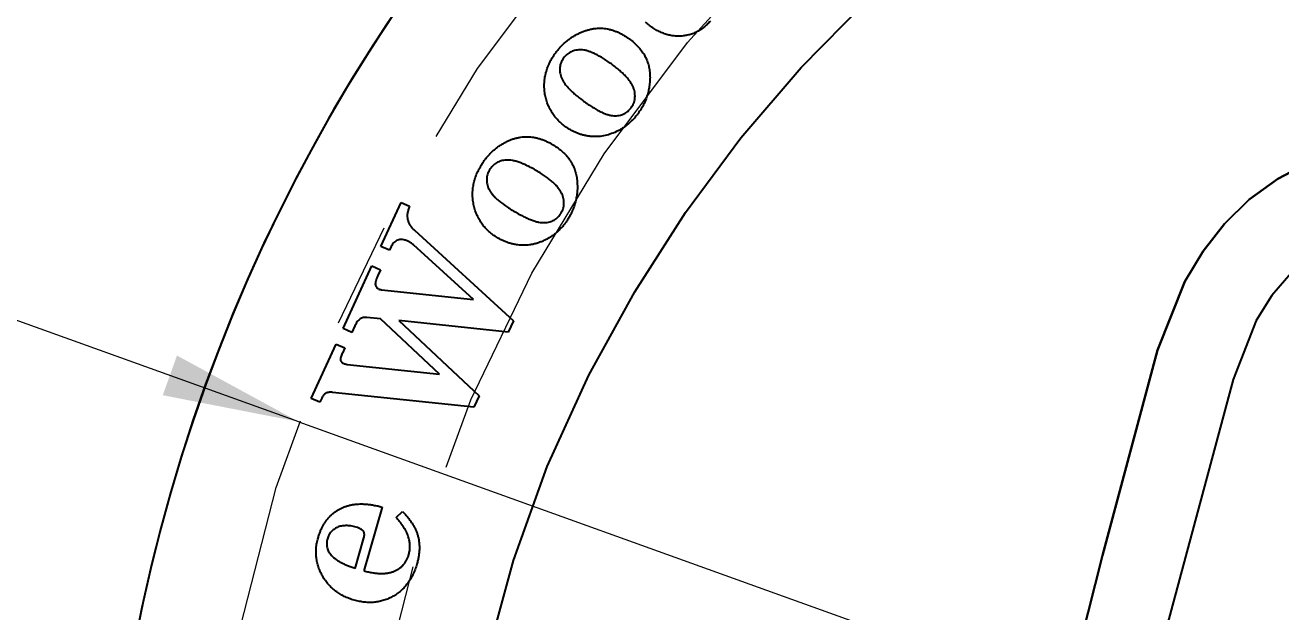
# Paper-space layout 'Sheet2' of a CAD drawing. Header units: inches. Extents: x 0 to 16.3, y 0 to 11.5.
# Drawn here: x 3.141 to 4.334, y 5.695 to 6.252 of the extents above; entities that cross this region are included whole.
import ezdxf

# ---------------------------------------------------------------- set-up
doc = ezdxf.new("R2010")
doc.units = ezdxf.units.IN
doc.header["$MEASUREMENT"] = 0
doc.linetypes.add('CENTERX2', pattern=[0.8, 0.5, -0.1, 0.1, -0.1])
doc.styles.add('SLDTEXTSTYLE0', font='TXT', dxfattribs={"width": 0.75})
doc.dimstyles.new('SLDDIMSTYLE1', dxfattribs={"dimtxt": 0.137795, "dimasz": 0.13, "dimexe": 0, "dimexo": 0.0625, "dimgap": 0.034449, "dimtad": 1, "dimlfac": 2, "dimrnd": 1e-09, "dimzin": 12, "dimdsep": 46, "dimtxsty": 'SLDTEXTSTYLE0', "dimsah": 1, "dimcen": 0, "dimadec": 0, "dimazin": 3, "dimtfac": 1, "dimtofl": 0, "dimtmove": 0, "dimatfit": 3, "dimfxl": 1, "dimfrac": 2, "dimtolj": 1, "dimtzin": 12, "dimarcsym": 0})

# ---------------------------------------------------------------- blocks, each defined once
blk = doc.blocks.new('_D_1')
at = {"color": 7, "linetype": 'Continuous', "lineweight": 0}
for q in [(2.2326, 6.2956), (4.8315, 5.3609)]:
    blk.add_line((3.4012, 5.8753), q, dxfattribs=at)
at = {"color": 7, "linetype": 'Continuous', "lineweight": 18}
blk.add_solid([(3.4012, 5.8753), (3.2856, 5.9382), (3.2721, 5.9005)], dxfattribs=at)
at = {"color": 7, "linetype": 'Continuous', "lineweight": 18, "insert": (2.2927, 6.4627), "char_height": 0.1378, "attachment_point": 1, "rotation": 340.2191, "style": 'SLDTEXTSTYLE0'}
blk.add_mtext('R3.04', dxfattribs=at)

psp = doc.layouts.new('Sheet2')

# ---------------------------------------------------------------- linework, layer by layer
at = {"color": 7, "linetype": 'Continuous', "lineweight": 25}
for p, q in [((3.87835, 6.211767), (3.940102, 6.274425)), ((3.87835, 6.211767), (3.940102, 6.274425)), ((3.821171, 6.144915), (3.87835, 6.211767)), ((3.821171, 6.144915), (3.87835, 6.211767)), ((3.768541, 6.073903), (3.821171, 6.144915)), ((3.768541, 6.073903), (3.821171, 6.144915)), ((4.33095, 6.10609), (4.361743, 6.122265)), ((4.361743, 6.122265), (4.33095, 6.10609)), ((4.303884, 6.08637), (4.33095, 6.10609)), ((4.33095, 6.10609), (4.303884, 6.08637)), ((3.479233, 6.041783), (3.498402, 6.083639)), ((3.479233, 6.041783), (3.498402, 6.083639)), ((3.498402, 6.083639), (3.506456, 6.079952)), ((3.498402, 6.083639), (3.506456, 6.079952)), ((4.280322, 6.063355), (4.303884, 6.08637)), ((4.303884, 6.08637), (4.280322, 6.063355)), ((3.720437, 5.998766), (3.768541, 6.073903)), ((3.720437, 5.998766), (3.768541, 6.073903)), ((4.260039, 6.037293), (4.280322, 6.063355)), ((4.280322, 6.063355), (4.260039, 6.037293)), ((3.51105, 6.057153), (3.605055, 5.971088)), ((3.51105, 6.057153), (3.605055, 5.971088)), ((3.487286, 6.038097), (3.479233, 6.041783)), ((3.487286, 6.038097), (3.479233, 6.041783)), ((3.488959, 6.041755), (3.487286, 6.038097)), ((3.488959, 6.041755), (3.487286, 6.038097)), ((3.567169, 5.991335), (3.510142, 6.043201)), ((3.567169, 5.991335), (3.510142, 6.043201)), ((4.24281, 6.008436), (4.260039, 6.037293)), ((4.260039, 6.037293), (4.24281, 6.008436)), ((3.44353, 5.9638), (3.470782, 6.023294)), ((3.44353, 5.9638), (3.470782, 6.023294)), ((3.470782, 6.023294), (3.478836, 6.019608)), ((3.470782, 6.023294), (3.478836, 6.019608)), ((3.478836, 6.019608), (3.476312, 6.014135)), ((3.478836, 6.019608), (3.476312, 6.014135)), ((4.343421, 6.016164), (4.325412, 5.995263)), ((4.343421, 6.016164), (4.325412, 5.995263)), ((3.479743, 6.000693), (3.567169, 5.991335)), ((3.479743, 6.000693), (3.567169, 5.991335)), ((3.676836, 5.919537), (3.720437, 5.998766)), ((3.676836, 5.919537), (3.720437, 5.998766)), ((4.216614, 5.943329), (4.24281, 6.008436)), ((4.24281, 6.008436), (4.216614, 5.943329)), ((4.325412, 5.995263), (4.310361, 5.971443)), ((4.325412, 5.995263), (4.310361, 5.971443)), ((3.451584, 5.960113), (3.44353, 5.9638)), ((3.451584, 5.960113), (3.44353, 5.9638)), ((3.454476, 5.96638), (3.451584, 5.960113)), ((3.454476, 5.96638), (3.451584, 5.960113)), ((3.478779, 5.973101), (3.46599, 5.974349)), ((3.478779, 5.973101), (3.46599, 5.974349)), ((3.534785, 5.920555), (3.478779, 5.973101)), ((3.534785, 5.920555), (3.478779, 5.973101)), ((3.600178, 5.960397), (3.49619, 5.971428)), ((3.49619, 5.971428), (3.572472, 5.899854)), ((3.49619, 5.971428), (3.572472, 5.899854)), ((3.600178, 5.960397), (3.49619, 5.971428)), ((3.605055, 5.971088), (3.600178, 5.960397)), ((3.605055, 5.971088), (3.600178, 5.960397)), ((4.310361, 5.971443), (4.28866, 5.915324)), ((4.310361, 5.971443), (4.28866, 5.915324)), ((3.41316, 5.897443), (3.436838, 5.949139)), ((3.41316, 5.897443), (3.436838, 5.949139)), ((3.436838, 5.949139), (3.444892, 5.945453)), ((3.436838, 5.949139), (3.444892, 5.945453)), ((3.444892, 5.945453), (3.442651, 5.940575)), ((3.444892, 5.945453), (3.442651, 5.940575)), ((4.164593, 5.748168), (4.216614, 5.943329)), ((4.216614, 5.943329), (4.164593, 5.748168)), ((3.447274, 5.929742), (3.534785, 5.920555)), ((3.447274, 5.929742), (3.534785, 5.920555)), ((3.637223, 5.832797), (3.676836, 5.919537)), ((3.637223, 5.832797), (3.676836, 5.919537)), ((4.28866, 5.915324), (4.205207, 5.605251)), ((4.28866, 5.915324), (4.205207, 5.605251)), ((3.567623, 5.889276), (3.433435, 5.9032)), ((3.567623, 5.889276), (3.433435, 5.9032)), ((3.421213, 5.893757), (3.41316, 5.897443)), ((3.421213, 5.893757), (3.41316, 5.897443)), ((3.423085, 5.89784), (3.421213, 5.893757)), ((3.423085, 5.89784), (3.421213, 5.893757)), ((3.572472, 5.899854), (3.567623, 5.889276)), ((3.572472, 5.899854), (3.567623, 5.889276)), ((3.605085, 5.743549), (3.637223, 5.832797)), ((3.605085, 5.743549), (3.637223, 5.832797)), ((3.480353, 5.794287), (3.463112, 5.733744)), ((3.480353, 5.794287), (3.463112, 5.733744)), ((3.493738, 5.784504), (3.499778, 5.790034)), ((3.493738, 5.784504), (3.499778, 5.790034)), ((3.454832, 5.736098), (3.463055, 5.764937)), ((3.454832, 5.736098), (3.463055, 5.764937)), ((4.047247, 5.286008), (4.164593, 5.748168)), ((4.164593, 5.748168), (4.047247, 5.286008)), ((3.580044, 5.651972), (3.605085, 5.743549)), ((3.580044, 5.651972), (3.605085, 5.743549))]:
    psp.add_line(p, q, dxfattribs=at)
at = {"color": 7, "linetype": 'CENTERX2', "lineweight": 18}
for radius in [1.52, 1.375]:
    psp.add_circle((4.831485, 5.36094), radius, dxfattribs=at)
at = {"color": 7, "linetype": 'Continuous', "lineweight": 25}
for start, end in [(286.178919, 253.821081), (291.995434, 248.004566)]:
    psp.add_arc((4.831485, 5.36094), 1.615, start, end, dxfattribs=at)
for points, knots in [([(3.64499, 6.225351), (3.645735, 6.226343), (3.647207, 6.228306), (3.649599, 6.231058), (3.652114, 6.233628), (3.654736, 6.236023), (3.657467, 6.238259), (3.660347, 6.240274), (3.663348, 6.242106), (3.666431, 6.243777), (3.669557, 6.245256), (3.672702, 6.246461), (3.675821, 6.247476), (3.678919, 6.248239), (3.682011, 6.248753), (3.685072, 6.249035), (3.688116, 6.249104), (3.69114, 6.248894), (3.694154, 6.248469), (3.697158, 6.247815), (3.700165, 6.246931), (3.703149, 6.245788), (3.706152, 6.244456), (3.709134, 6.242858), (3.712104, 6.241011), (3.714047, 6.239652), (3.715033, 6.238962)], [0, 0, 0, 0, 0.04635512, 0.09168791, 0.13615759, 0.18066934, 0.22436893, 0.2679856, 0.3119145, 0.35570254, 0.39900762, 0.4410625, 0.48150767, 0.52152315, 0.56020479, 0.59852334, 0.636332, 0.67386232, 0.71168418, 0.75000436, 0.78868278, 0.82870917, 0.86935136, 0.91139289, 0.95502101, 1, 1, 1, 1]), ([(3.64499, 6.225351), (3.645735, 6.226343), (3.647207, 6.228306), (3.649599, 6.231058), (3.652114, 6.233628), (3.654736, 6.236023), (3.657467, 6.238259), (3.660347, 6.240274), (3.663348, 6.242106), (3.666431, 6.243777), (3.669557, 6.245256), (3.672702, 6.246461), (3.675821, 6.247476), (3.678919, 6.248239), (3.682011, 6.248753), (3.685072, 6.249035), (3.688116, 6.249104), (3.69114, 6.248894), (3.694154, 6.248469), (3.697158, 6.247815), (3.700165, 6.246931), (3.703149, 6.245788), (3.706152, 6.244456), (3.709134, 6.242858), (3.712104, 6.241011), (3.714047, 6.239652), (3.715033, 6.238962)], [0, 0, 0, 0, 0.04635512, 0.09168791, 0.13615759, 0.18066934, 0.22436893, 0.2679856, 0.3119145, 0.35570254, 0.39900762, 0.4410625, 0.48150767, 0.52152315, 0.56020479, 0.59852334, 0.636332, 0.67386232, 0.71168418, 0.75000436, 0.78868278, 0.82870917, 0.86935136, 0.91139289, 0.95502101, 1, 1, 1, 1]), ([(3.792106, 6.255842), (3.791096, 6.254744), (3.78911, 6.252585), (3.785834, 6.249752), (3.782422, 6.247319), (3.778845, 6.245316), (3.775116, 6.243726), (3.771242, 6.242521), (3.767219, 6.241756), (3.763084, 6.241424), (3.758892, 6.241499), (3.7547, 6.242049), (3.75053, 6.243037), (3.746421, 6.244552), (3.742304, 6.246404), (3.738271, 6.248809), (3.734229, 6.251596), (3.731677, 6.253767), (3.730372, 6.254878)], [0, 0, 0, 0, 0.06430131, 0.12643092, 0.18638225, 0.24478891, 0.30287027, 0.36089865, 0.41942613, 0.47914831, 0.53949754, 0.5999252, 0.66113309, 0.72393321, 0.78851178, 0.85556637, 0.92613764, 1, 1, 1, 1]), ([(3.792106, 6.255842), (3.791096, 6.254744), (3.78911, 6.252585), (3.785834, 6.249752), (3.782422, 6.247319), (3.778845, 6.245316), (3.775116, 6.243726), (3.771242, 6.242521), (3.767219, 6.241756), (3.763084, 6.241424), (3.758892, 6.241499), (3.7547, 6.242049), (3.75053, 6.243037), (3.746421, 6.244552), (3.742304, 6.246404), (3.738271, 6.248809), (3.734229, 6.251596), (3.731677, 6.253767), (3.730372, 6.254878)], [0, 0, 0, 0, 0.06430131, 0.12643092, 0.18638225, 0.24478891, 0.30287027, 0.36089865, 0.41942613, 0.47914831, 0.53949754, 0.5999252, 0.66113309, 0.72393321, 0.78851178, 0.85556637, 0.92613764, 1, 1, 1, 1]), ([(3.715033, 6.238962), (3.716543, 6.237812), (3.71949, 6.235566), (3.723369, 6.231764), (3.726739, 6.22781), (3.729505, 6.223617), (3.731708, 6.21922), (3.733352, 6.214615), (3.734355, 6.209795), (3.734821, 6.204841), (3.734817, 6.199866), (3.734375, 6.194967), (3.733604, 6.190178), (3.732358, 6.18552), (3.730782, 6.180968), (3.728779, 6.176546), (3.726373, 6.172259), (3.724489, 6.169548), (3.723541, 6.168182)], [0, 0, 0, 0, 0.07118367, 0.13891108, 0.20335631, 0.2658268, 0.32689902, 0.38747999, 0.4487702, 0.51113587, 0.57391876, 0.63515968, 0.69557219, 0.75571022, 0.81583883, 0.87616485, 0.93762828, 1, 1, 1, 1]), ([(3.715033, 6.238962), (3.716543, 6.237812), (3.71949, 6.235566), (3.723369, 6.231764), (3.726739, 6.22781), (3.729505, 6.223617), (3.731708, 6.21922), (3.733352, 6.214615), (3.734355, 6.209795), (3.734821, 6.204841), (3.734817, 6.199866), (3.734375, 6.194967), (3.733604, 6.190178), (3.732358, 6.18552), (3.730782, 6.180968), (3.728779, 6.176546), (3.726373, 6.172259), (3.724489, 6.169548), (3.723541, 6.168182)], [0, 0, 0, 0, 0.07118367, 0.13891108, 0.20335631, 0.2658268, 0.32689902, 0.38747999, 0.4487702, 0.51113587, 0.57391876, 0.63515968, 0.69557219, 0.75571022, 0.81583883, 0.87616485, 0.93762828, 1, 1, 1, 1]), ([(3.654377, 6.155676), (3.653032, 6.156709), (3.650392, 6.158736), (3.646856, 6.162177), (3.643754, 6.165846), (3.641058, 6.169745), (3.638848, 6.173913), (3.637047, 6.17831), (3.635682, 6.182946), (3.634795, 6.187774), (3.634324, 6.192682), (3.63439, 6.197585), (3.634927, 6.20242), (3.635953, 6.207181), (3.637474, 6.21186), (3.639464, 6.216471), (3.641974, 6.221004), (3.643972, 6.223883), (3.64499, 6.225351)], [0, 0, 0, 0, 0.06470708, 0.12698514, 0.18793768, 0.24790239, 0.30764403, 0.36769556, 0.42902201, 0.49180937, 0.55487307, 0.61695421, 0.67869134, 0.74034824, 0.802552, 0.86624461, 0.93183244, 1, 1, 1, 1]), ([(3.654377, 6.155676), (3.653032, 6.156709), (3.650392, 6.158736), (3.646856, 6.162177), (3.643754, 6.165846), (3.641058, 6.169745), (3.638848, 6.173913), (3.637047, 6.17831), (3.635682, 6.182946), (3.634795, 6.187774), (3.634324, 6.192682), (3.63439, 6.197585), (3.634927, 6.20242), (3.635953, 6.207181), (3.637474, 6.21186), (3.639464, 6.216471), (3.641974, 6.221004), (3.643972, 6.223883), (3.64499, 6.225351)], [0, 0, 0, 0, 0.06470708, 0.12698514, 0.18793768, 0.24790239, 0.30764403, 0.36769556, 0.42902201, 0.49180937, 0.55487307, 0.61695421, 0.67869134, 0.74034824, 0.802552, 0.86624461, 0.93183244, 1, 1, 1, 1]), ([(3.698161, 6.215057), (3.696703, 6.216099), (3.6939, 6.218103), (3.689737, 6.220805), (3.685787, 6.223083), (3.682072, 6.22497), (3.678587, 6.226455), (3.67533, 6.227557), (3.672292, 6.228271), (3.669449, 6.228515), (3.666805, 6.228467), (3.664331, 6.228127), (3.662008, 6.227529), (3.659822, 6.226672), (3.657782, 6.225535), (3.655885, 6.224135), (3.654173, 6.222434), (3.653163, 6.221155), (3.652647, 6.220502)], [0, 0, 0, 0, 0.104321741, 0.200680937, 0.28897576, 0.369733131, 0.443252796, 0.50940966, 0.569781422, 0.624509947, 0.675171878, 0.723522601, 0.76959092, 0.81457403, 0.859919534, 0.905174712, 0.951502185, 1, 1, 1, 1]), ([(3.698161, 6.215057), (3.696703, 6.216099), (3.6939, 6.218103), (3.689737, 6.220805), (3.685787, 6.223083), (3.682072, 6.22497), (3.678587, 6.226455), (3.67533, 6.227557), (3.672292, 6.228271), (3.669449, 6.228515), (3.666805, 6.228467), (3.664331, 6.228127), (3.662008, 6.227529), (3.659822, 6.226672), (3.657782, 6.225535), (3.655885, 6.224135), (3.654173, 6.222434), (3.653163, 6.221155), (3.652647, 6.220502)], [0, 0, 0, 0, 0.104321741, 0.200680937, 0.28897576, 0.369733131, 0.443252796, 0.50940966, 0.569781422, 0.624509947, 0.675171878, 0.723522601, 0.76959092, 0.81457403, 0.859919534, 0.905174712, 0.951502185, 1, 1, 1, 1]), ([(3.652647, 6.220502), (3.652195, 6.219831), (3.651308, 6.218515), (3.650288, 6.216395), (3.649539, 6.214238), (3.649097, 6.212004), (3.64901, 6.209715), (3.649135, 6.207362), (3.649608, 6.204964), (3.650382, 6.202496), (3.65153, 6.199946), (3.653127, 6.197333), (3.655104, 6.19459), (3.657628, 6.191844), (3.660466, 6.188889), (3.663852, 6.185946), (3.667609, 6.182842), (3.670323, 6.180827), (3.671731, 6.17978)], [0, 0, 0, 0, 0.0480056, 0.09424252, 0.1393738, 0.18345051, 0.22901688, 0.27517522, 0.32322026, 0.37386591, 0.42869004, 0.48891431, 0.55566969, 0.62929948, 0.710352, 0.79909968, 0.89571725, 1, 1, 1, 1]), ([(3.652647, 6.220502), (3.652195, 6.219831), (3.651308, 6.218515), (3.650288, 6.216395), (3.649539, 6.214238), (3.649097, 6.212004), (3.64901, 6.209715), (3.649135, 6.207362), (3.649608, 6.204964), (3.650382, 6.202496), (3.65153, 6.199946), (3.653127, 6.197333), (3.655104, 6.19459), (3.657628, 6.191844), (3.660466, 6.188889), (3.663852, 6.185946), (3.667609, 6.182842), (3.670323, 6.180827), (3.671731, 6.17978)], [0, 0, 0, 0, 0.0480056, 0.09424252, 0.1393738, 0.18345051, 0.22901688, 0.27517522, 0.32322026, 0.37386591, 0.42869004, 0.48891431, 0.55566969, 0.62929948, 0.710352, 0.79909968, 0.89571725, 1, 1, 1, 1]), ([(3.71682, 6.17357), (3.717282, 6.174249), (3.718195, 6.17559), (3.719227, 6.177755), (3.720024, 6.179962), (3.720477, 6.182256), (3.72061, 6.184611), (3.720461, 6.187027), (3.720034, 6.189502), (3.719287, 6.192056), (3.718165, 6.194687), (3.716621, 6.197394), (3.714592, 6.200142), (3.71219, 6.203016), (3.709296, 6.20592), (3.706008, 6.208937), (3.702241, 6.211988), (3.699557, 6.214007), (3.698161, 6.215057)], [0, 0, 0, 0, 0.04822321, 0.09517252, 0.14049358, 0.18580782, 0.23199195, 0.27873052, 0.32776576, 0.37926509, 0.43476625, 0.49546063, 0.56190111, 0.63522186, 0.71534614, 0.80262443, 0.89735388, 1, 1, 1, 1]), ([(3.71682, 6.17357), (3.717282, 6.174249), (3.718195, 6.17559), (3.719227, 6.177755), (3.720024, 6.179962), (3.720477, 6.182256), (3.72061, 6.184611), (3.720461, 6.187027), (3.720034, 6.189502), (3.719287, 6.192056), (3.718165, 6.194687), (3.716621, 6.197394), (3.714592, 6.200142), (3.71219, 6.203016), (3.709296, 6.20592), (3.706008, 6.208937), (3.702241, 6.211988), (3.699557, 6.214007), (3.698161, 6.215057)], [0, 0, 0, 0, 0.04822321, 0.09517252, 0.14049358, 0.18580782, 0.23199195, 0.27873052, 0.32776576, 0.37926509, 0.43476625, 0.49546063, 0.56190111, 0.63522186, 0.71534614, 0.80262443, 0.89735388, 1, 1, 1, 1]), ([(3.671731, 6.17978), (3.673217, 6.17872), (3.676072, 6.176684), (3.680305, 6.173923), (3.684284, 6.171568), (3.688019, 6.169617), (3.691497, 6.168067), (3.694743, 6.166949), (3.697732, 6.166213), (3.700496, 6.16589), (3.703059, 6.165915), (3.705459, 6.166245), (3.707737, 6.166757), (3.709867, 6.167593), (3.711824, 6.168716), (3.713669, 6.170056), (3.715351, 6.171685), (3.716324, 6.172934), (3.71682, 6.17357)], [0, 0, 0, 0, 0.10710248, 0.20571788, 0.29646997, 0.37833742, 0.45284679, 0.51967671, 0.5795448, 0.63314127, 0.68250976, 0.7294996, 0.77510728, 0.81919198, 0.86315438, 0.90719719, 0.95270019, 1, 1, 1, 1]), ([(3.671731, 6.17978), (3.673217, 6.17872), (3.676072, 6.176684), (3.680305, 6.173923), (3.684284, 6.171568), (3.688019, 6.169617), (3.691497, 6.168067), (3.694743, 6.166949), (3.697732, 6.166213), (3.700496, 6.16589), (3.703059, 6.165915), (3.705459, 6.166245), (3.707737, 6.166757), (3.709867, 6.167593), (3.711824, 6.168716), (3.713669, 6.170056), (3.715351, 6.171685), (3.716324, 6.172934), (3.71682, 6.17357)], [0, 0, 0, 0, 0.10710248, 0.20571788, 0.29646997, 0.37833742, 0.45284679, 0.51967671, 0.5795448, 0.63314127, 0.68250976, 0.7294996, 0.77510728, 0.81919198, 0.86315438, 0.90719719, 0.95270019, 1, 1, 1, 1]), ([(3.723541, 6.168182), (3.722836, 6.167235), (3.721439, 6.165359), (3.719121, 6.162756), (3.71671, 6.160321), (3.714207, 6.15802), (3.71155, 6.155943), (3.708783, 6.154033), (3.705916, 6.152287), (3.701952, 6.150285), (3.696881, 6.148253), (3.690662, 6.146627), (3.684367, 6.145943), (3.679121, 6.146114), (3.674954, 6.146677), (3.671868, 6.147335), (3.668827, 6.148186), (3.665831, 6.14924), (3.662881, 6.150513), (3.659992, 6.152029), (3.657132, 6.153729), (3.655304, 6.155021), (3.654377, 6.155676)], [0, 0, 0, 0, 0.04503165, 0.08925822, 0.13288614, 0.1757965, 0.21896094, 0.2614965, 0.30406877, 0.34699125, 0.43087578, 0.51208561, 0.5915756, 0.67171475, 0.71177092, 0.75196498, 0.79206014, 0.83222828, 0.87311435, 0.91458842, 0.95666549, 1, 1, 1, 1]), ([(3.723541, 6.168182), (3.722836, 6.167235), (3.721439, 6.165359), (3.719121, 6.162756), (3.71671, 6.160321), (3.714207, 6.15802), (3.71155, 6.155943), (3.708783, 6.154033), (3.705916, 6.152287), (3.701952, 6.150285), (3.696881, 6.148253), (3.690662, 6.146627), (3.684367, 6.145943), (3.679121, 6.146114), (3.674954, 6.146677), (3.671868, 6.147335), (3.668827, 6.148186), (3.665831, 6.14924), (3.662881, 6.150513), (3.659992, 6.152029), (3.657132, 6.153729), (3.655304, 6.155021), (3.654377, 6.155676)], [0, 0, 0, 0, 0.04503165, 0.08925822, 0.13288614, 0.1757965, 0.21896094, 0.2614965, 0.30406877, 0.34699125, 0.43087578, 0.51208561, 0.5915756, 0.67171475, 0.71177092, 0.75196498, 0.79206014, 0.83222828, 0.87311435, 0.91458842, 0.95666549, 1, 1, 1, 1]), ([(3.574362, 6.118647), (3.575011, 6.119695), (3.5763, 6.121773), (3.578428, 6.124722), (3.580715, 6.127484), (3.583119, 6.130088), (3.585649, 6.13254), (3.58832, 6.134813), (3.591129, 6.136907), (3.594043, 6.138833), (3.597021, 6.140558), (3.600047, 6.142023), (3.603051, 6.143326), (3.60608, 6.144339), (3.609105, 6.145108), (3.612128, 6.145654), (3.615151, 6.14596), (3.618186, 6.146061), (3.621217, 6.145867), (3.624273, 6.145516), (3.627331, 6.144879), (3.630408, 6.144021), (3.633512, 6.142947), (3.636612, 6.141597), (3.639757, 6.140083), (3.641786, 6.138881), (3.642817, 6.138271)], [0, 0, 0, 0, 0.04616131, 0.09155732, 0.13607227, 0.18041794, 0.22423472, 0.26793549, 0.31169502, 0.35539149, 0.39869029, 0.44049114, 0.48126123, 0.52123026, 0.55995691, 0.59808337, 0.63616542, 0.6737088, 0.7116507, 0.74981166, 0.78883335, 0.82851754, 0.86938591, 0.91173638, 0.9551205, 1, 1, 1, 1]), ([(3.574362, 6.118647), (3.575011, 6.119695), (3.5763, 6.121773), (3.578428, 6.124722), (3.580715, 6.127484), (3.583119, 6.130088), (3.585649, 6.13254), (3.58832, 6.134813), (3.591129, 6.136907), (3.594043, 6.138833), (3.597021, 6.140558), (3.600047, 6.142023), (3.603051, 6.143326), (3.60608, 6.144339), (3.609105, 6.145108), (3.612128, 6.145654), (3.615151, 6.14596), (3.618186, 6.146061), (3.621217, 6.145867), (3.624273, 6.145516), (3.627331, 6.144879), (3.630408, 6.144021), (3.633512, 6.142947), (3.636612, 6.141597), (3.639757, 6.140083), (3.641786, 6.138881), (3.642817, 6.138271)], [0, 0, 0, 0, 0.04616131, 0.09155732, 0.13607227, 0.18041794, 0.22423472, 0.26793549, 0.31169502, 0.35539149, 0.39869029, 0.44049114, 0.48126123, 0.52123026, 0.55995691, 0.59808337, 0.63616542, 0.6737088, 0.7116507, 0.74981166, 0.78883335, 0.82851754, 0.86938591, 0.91173638, 0.9551205, 1, 1, 1, 1]), ([(3.642817, 6.138271), (3.644417, 6.137252), (3.647537, 6.135265), (3.65175, 6.131844), (3.655416, 6.128169), (3.658521, 6.124235), (3.661121, 6.120066), (3.663095, 6.11561), (3.664572, 6.110923), (3.665404, 6.106027), (3.665817, 6.101084), (3.665862, 6.09617), (3.665458, 6.091351), (3.664662, 6.086618), (3.663467, 6.081978), (3.661865, 6.077429), (3.659894, 6.072945), (3.658252, 6.070094), (3.657421, 6.068653)], [0, 0, 0, 0, 0.07131419, 0.13907618, 0.20370561, 0.26624645, 0.32724236, 0.38805137, 0.4491312, 0.51163665, 0.57445596, 0.63562683, 0.69629006, 0.75616001, 0.81602255, 0.87630933, 0.93744298, 1, 1, 1, 1]), ([(3.642817, 6.138271), (3.644417, 6.137252), (3.647537, 6.135265), (3.65175, 6.131844), (3.655416, 6.128169), (3.658521, 6.124235), (3.661121, 6.120066), (3.663095, 6.11561), (3.664572, 6.110923), (3.665404, 6.106027), (3.665817, 6.101084), (3.665862, 6.09617), (3.665458, 6.091351), (3.664662, 6.086618), (3.663467, 6.081978), (3.661865, 6.077429), (3.659894, 6.072945), (3.658252, 6.070094), (3.657421, 6.068653)], [0, 0, 0, 0, 0.07131419, 0.13907618, 0.20370561, 0.26624645, 0.32724236, 0.38805137, 0.4491312, 0.51163665, 0.57445596, 0.63562683, 0.69629006, 0.75616001, 0.81602255, 0.87630933, 0.93744298, 1, 1, 1, 1]), ([(3.589788, 6.050164), (3.588359, 6.05107), (3.58555, 6.052853), (3.581751, 6.055986), (3.578303, 6.05933), (3.575327, 6.063008), (3.572751, 6.066951), (3.570598, 6.071167), (3.568816, 6.075651), (3.567514, 6.08038), (3.566622, 6.085228), (3.566259, 6.090113), (3.566367, 6.094968), (3.566972, 6.099792), (3.568048, 6.104585), (3.569665, 6.109331), (3.571723, 6.114074), (3.573471, 6.117103), (3.574362, 6.118647)], [0, 0, 0, 0, 0.06466571, 0.12710574, 0.18794204, 0.24806754, 0.30762311, 0.36776382, 0.42878135, 0.49184192, 0.55501842, 0.61701004, 0.67884021, 0.74040033, 0.80266327, 0.86633423, 0.931886, 1, 1, 1, 1]), ([(3.589788, 6.050164), (3.588359, 6.05107), (3.58555, 6.052853), (3.581751, 6.055986), (3.578303, 6.05933), (3.575327, 6.063008), (3.572751, 6.066951), (3.570598, 6.071167), (3.568816, 6.075651), (3.567514, 6.08038), (3.566622, 6.085228), (3.566259, 6.090113), (3.566367, 6.094968), (3.566972, 6.099792), (3.568048, 6.104585), (3.569665, 6.109331), (3.571723, 6.114074), (3.573471, 6.117103), (3.574362, 6.118647)], [0, 0, 0, 0, 0.06466571, 0.12710574, 0.18794204, 0.24806754, 0.30762311, 0.36776382, 0.42878135, 0.49184192, 0.55501842, 0.61701004, 0.67884021, 0.74040033, 0.80266327, 0.86633423, 0.931886, 1, 1, 1, 1]), ([(3.628128, 6.113004), (3.626585, 6.113915), (3.623627, 6.115664), (3.619242, 6.117967), (3.61513, 6.119906), (3.611276, 6.121485), (3.607676, 6.122661), (3.604336, 6.123442), (3.601258, 6.123862), (3.59842, 6.123895), (3.595806, 6.123604), (3.593378, 6.12307), (3.591117, 6.122276), (3.589027, 6.121209), (3.587084, 6.119914), (3.585356, 6.118315), (3.583725, 6.116538), (3.582858, 6.115156), (3.582415, 6.11445)], [0, 0, 0, 0, 0.10456347, 0.20056148, 0.28891849, 0.36985361, 0.44348072, 0.50972651, 0.56980903, 0.62443047, 0.67493772, 0.7229898, 0.76923099, 0.81438313, 0.85967662, 0.90499026, 0.95149399, 1, 1, 1, 1]), ([(3.628128, 6.113004), (3.626585, 6.113915), (3.623627, 6.115664), (3.619242, 6.117967), (3.61513, 6.119906), (3.611276, 6.121485), (3.607676, 6.122661), (3.604336, 6.123442), (3.601258, 6.123862), (3.59842, 6.123895), (3.595806, 6.123604), (3.593378, 6.12307), (3.591117, 6.122276), (3.589027, 6.121209), (3.587084, 6.119914), (3.585356, 6.118315), (3.583725, 6.116538), (3.582858, 6.115156), (3.582415, 6.11445)], [0, 0, 0, 0, 0.10456347, 0.20056148, 0.28891849, 0.36985361, 0.44348072, 0.50972651, 0.56980903, 0.62443047, 0.67493772, 0.7229898, 0.76923099, 0.81438313, 0.85967662, 0.90499026, 0.95149399, 1, 1, 1, 1]), ([(3.582415, 6.11445), (3.582016, 6.113751), (3.581231, 6.112376), (3.580432, 6.110177), (3.579861, 6.107966), (3.57965, 6.105711), (3.579695, 6.103423), (3.580089, 6.101104), (3.580732, 6.098748), (3.581722, 6.096359), (3.583058, 6.09392), (3.584894, 6.091474), (3.58714, 6.088959), (3.589824, 6.086374), (3.592948, 6.083738), (3.596551, 6.081084), (3.600566, 6.078333), (3.60344, 6.076553), (3.604931, 6.075629)], [0, 0, 0, 0, 0.0478531, 0.09417491, 0.1388244, 0.1835271, 0.22857939, 0.27476415, 0.32325219, 0.37374786, 0.4284292, 0.48844642, 0.55544313, 0.62909861, 0.7101928, 0.79869318, 0.89550734, 1, 1, 1, 1]), ([(3.582415, 6.11445), (3.582016, 6.113751), (3.581231, 6.112376), (3.580432, 6.110177), (3.579861, 6.107966), (3.57965, 6.105711), (3.579695, 6.103423), (3.580089, 6.101104), (3.580732, 6.098748), (3.581722, 6.096359), (3.583058, 6.09392), (3.584894, 6.091474), (3.58714, 6.088959), (3.589824, 6.086374), (3.592948, 6.083738), (3.596551, 6.081084), (3.600566, 6.078333), (3.60344, 6.076553), (3.604931, 6.075629)], [0, 0, 0, 0, 0.0478531, 0.09417491, 0.1388244, 0.1835271, 0.22857939, 0.27476415, 0.32325219, 0.37374786, 0.4284292, 0.48844642, 0.55544313, 0.62909861, 0.7101928, 0.79869318, 0.89550734, 1, 1, 1, 1]), ([(3.650275, 6.073388), (3.650681, 6.074107), (3.651477, 6.075514), (3.652335, 6.077757), (3.652873, 6.080038), (3.653127, 6.082351), (3.653114, 6.084708), (3.65272, 6.087095), (3.652062, 6.089517), (3.651117, 6.091989), (3.649805, 6.094511), (3.64801, 6.097044), (3.645777, 6.099613), (3.643142, 6.102271), (3.63999, 6.10487), (3.636462, 6.107593), (3.632469, 6.110326), (3.62961, 6.11209), (3.628128, 6.113004)], [0, 0, 0, 0, 0.048559264, 0.095078426, 0.140848882, 0.186214748, 0.231863185, 0.279178169, 0.32819471, 0.379469713, 0.434743374, 0.495120958, 0.561837355, 0.635048587, 0.715230858, 0.80218366, 0.897449995, 1, 1, 1, 1]), ([(3.650275, 6.073388), (3.650681, 6.074107), (3.651477, 6.075514), (3.652335, 6.077757), (3.652873, 6.080038), (3.653127, 6.082351), (3.653114, 6.084708), (3.65272, 6.087095), (3.652062, 6.089517), (3.651117, 6.091989), (3.649805, 6.094511), (3.64801, 6.097044), (3.645777, 6.099613), (3.643142, 6.102271), (3.63999, 6.10487), (3.636462, 6.107593), (3.632469, 6.110326), (3.62961, 6.11209), (3.628128, 6.113004)], [0, 0, 0, 0, 0.048559264, 0.095078426, 0.140848882, 0.186214748, 0.231863185, 0.279178169, 0.32819471, 0.379469713, 0.434743374, 0.495120958, 0.561837355, 0.635048587, 0.715230858, 0.80218366, 0.897449995, 1, 1, 1, 1]), ([(3.506456, 6.079952), (3.506007, 6.078819), (3.505151, 6.076659), (3.50444, 6.073388), (3.504202, 6.070305), (3.504553, 6.067382), (3.505421, 6.064604), (3.506819, 6.061975), (3.508687, 6.059435), (3.510241, 6.057934), (3.51105, 6.057153)], [0, 0, 0, 0, 0.1451619, 0.27674623, 0.39764192, 0.51231591, 0.62571357, 0.74270854, 0.86605555, 1, 1, 1, 1]), ([(3.506456, 6.079952), (3.506007, 6.078819), (3.505151, 6.076659), (3.50444, 6.073388), (3.504202, 6.070305), (3.504553, 6.067382), (3.505421, 6.064604), (3.506819, 6.061975), (3.508687, 6.059435), (3.510241, 6.057934), (3.51105, 6.057153)], [0, 0, 0, 0, 0.1451619, 0.27674623, 0.39764192, 0.51231591, 0.62571357, 0.74270854, 0.86605555, 1, 1, 1, 1]), ([(3.604931, 6.075629), (3.606503, 6.074699), (3.609512, 6.072919), (3.613959, 6.070555), (3.618113, 6.068554), (3.622001, 6.06697), (3.625579, 6.065716), (3.628891, 6.064886), (3.63192, 6.064398), (3.634704, 6.064344), (3.637244, 6.064598), (3.639599, 6.065119), (3.641803, 6.065853), (3.643854, 6.066838), (3.645721, 6.068115), (3.647432, 6.069624), (3.648974, 6.071391), (3.649837, 6.072716), (3.650275, 6.073388)], [0, 0, 0, 0, 0.10741533, 0.2056975, 0.29625411, 0.37857217, 0.45262073, 0.51912445, 0.57929849, 0.63270436, 0.68245776, 0.72915126, 0.7743535, 0.81888, 0.86253652, 0.90706303, 0.95279257, 1, 1, 1, 1]), ([(3.604931, 6.075629), (3.606503, 6.074699), (3.609512, 6.072919), (3.613959, 6.070555), (3.618113, 6.068554), (3.622001, 6.06697), (3.625579, 6.065716), (3.628891, 6.064886), (3.63192, 6.064398), (3.634704, 6.064344), (3.637244, 6.064598), (3.639599, 6.065119), (3.641803, 6.065853), (3.643854, 6.066838), (3.645721, 6.068115), (3.647432, 6.069624), (3.648974, 6.071391), (3.649837, 6.072716), (3.650275, 6.073388)], [0, 0, 0, 0, 0.10741533, 0.2056975, 0.29625411, 0.37857217, 0.45262073, 0.51912445, 0.57929849, 0.63270436, 0.68245776, 0.72915126, 0.7743535, 0.81888, 0.86253652, 0.90706303, 0.95279257, 1, 1, 1, 1]), ([(3.657421, 6.068653), (3.6568, 6.067652), (3.65557, 6.065667), (3.653515, 6.06286), (3.651341, 6.060224), (3.649013, 6.057759), (3.64657, 6.055458), (3.643999, 6.053298), (3.641274, 6.051358), (3.638449, 6.049567), (3.635532, 6.047994), (3.63258, 6.046585), (3.62958, 6.045432), (3.626548, 6.044488), (3.623499, 6.04375), (3.620411, 6.04323), (3.617291, 6.042959), (3.614147, 6.042864), (3.611, 6.043009), (3.607881, 6.043372), (3.604798, 6.043986), (3.601731, 6.044767), (3.598697, 6.045802), (3.59568, 6.04702), (3.592693, 6.048464), (3.590764, 6.049593), (3.589788, 6.050164)], [0, 0, 0, 0, 0.04504759, 0.08932049, 0.13298802, 0.17571534, 0.21895391, 0.26132463, 0.30408255, 0.34682824, 0.38922982, 0.43080901, 0.47191362, 0.51206524, 0.55224129, 0.59184018, 0.63178767, 0.67194744, 0.71213325, 0.75219355, 0.79198521, 0.83233669, 0.87316671, 0.91453775, 0.95675538, 1, 1, 1, 1]), ([(3.657421, 6.068653), (3.6568, 6.067652), (3.65557, 6.065667), (3.653515, 6.06286), (3.651341, 6.060224), (3.649013, 6.057759), (3.64657, 6.055458), (3.643999, 6.053298), (3.641274, 6.051358), (3.638449, 6.049567), (3.635532, 6.047994), (3.63258, 6.046585), (3.62958, 6.045432), (3.626548, 6.044488), (3.623499, 6.04375), (3.620411, 6.04323), (3.617291, 6.042959), (3.614147, 6.042864), (3.611, 6.043009), (3.607881, 6.043372), (3.604798, 6.043986), (3.601731, 6.044767), (3.598697, 6.045802), (3.59568, 6.04702), (3.592693, 6.048464), (3.590764, 6.049593), (3.589788, 6.050164)], [0, 0, 0, 0, 0.04504759, 0.08932049, 0.13298802, 0.17571534, 0.21895391, 0.26132463, 0.30408255, 0.34682824, 0.38922982, 0.43080901, 0.47191362, 0.51206524, 0.55224129, 0.59184018, 0.63178767, 0.67194744, 0.71213325, 0.75219355, 0.79198521, 0.83233669, 0.87316671, 0.91453775, 0.95675538, 1, 1, 1, 1]), ([(3.504669, 6.046944), (3.503819, 6.047295), (3.502201, 6.047961), (3.499721, 6.048468), (3.497371, 6.048449), (3.495193, 6.047936), (3.493225, 6.046976), (3.491491, 6.045626), (3.490052, 6.043844), (3.489333, 6.042469), (3.488959, 6.041755)], [0, 0, 0, 0, 0.147259678, 0.280148609, 0.402944824, 0.521339395, 0.6359168, 0.751452861, 0.871015907, 1, 1, 1, 1]), ([(3.504669, 6.046944), (3.503819, 6.047295), (3.502201, 6.047961), (3.499721, 6.048468), (3.497371, 6.048449), (3.495193, 6.047936), (3.493225, 6.046976), (3.491491, 6.045626), (3.490052, 6.043844), (3.489333, 6.042469), (3.488959, 6.041755)], [0, 0, 0, 0, 0.147259678, 0.280148609, 0.402944824, 0.521339395, 0.6359168, 0.751452861, 0.871015907, 1, 1, 1, 1]), ([(3.510142, 6.043201), (3.509281, 6.04396), (3.50761, 6.045432), (3.505629, 6.04645), (3.504669, 6.046944)], [0, 0, 0, 0, 0.51521426, 1, 1, 1, 1]), ([(3.510142, 6.043201), (3.509281, 6.04396), (3.50761, 6.045432), (3.505629, 6.04645), (3.504669, 6.046944)], [0, 0, 0, 0, 0.51521426, 1, 1, 1, 1]), ([(3.476312, 6.014135), (3.475906, 6.013215), (3.475159, 6.011525), (3.474395, 6.009116), (3.473948, 6.007116), (3.473894, 6.005446), (3.474308, 6.004097), (3.47493, 6.002941), (3.475904, 6.002015), (3.476697, 6.001592), (3.477106, 6.001374)], [0, 0, 0, 0, 0.20859667, 0.38372217, 0.5238974, 0.6338599, 0.72583598, 0.81376127, 0.90402355, 1, 1, 1, 1]), ([(3.476312, 6.014135), (3.475906, 6.013215), (3.475159, 6.011525), (3.474395, 6.009116), (3.473948, 6.007116), (3.473894, 6.005446), (3.474308, 6.004097), (3.47493, 6.002941), (3.475904, 6.002015), (3.476697, 6.001592), (3.477106, 6.001374)], [0, 0, 0, 0, 0.20859667, 0.38372217, 0.5238974, 0.6338599, 0.72583598, 0.81376127, 0.90402355, 1, 1, 1, 1]), ([(3.477106, 6.001374), (3.477508, 6.001216), (3.478359, 6.000884), (3.479265, 6.000759), (3.479743, 6.000693)], [0, 0, 0, 0, 0.47268998, 1, 1, 1, 1]), ([(3.477106, 6.001374), (3.477508, 6.001216), (3.478359, 6.000884), (3.479265, 6.000759), (3.479743, 6.000693)], [0, 0, 0, 0, 0.47268998, 1, 1, 1, 1]), ([(3.459666, 5.973101), (3.459161, 5.972719), (3.458116, 5.971929), (3.456751, 5.97039), (3.455529, 5.968514), (3.45484, 5.967117), (3.454476, 5.96638)], [0, 0, 0, 0, 0.22056496, 0.4565138, 0.71368204, 1, 1, 1, 1]), ([(3.459666, 5.973101), (3.459161, 5.972719), (3.458116, 5.971929), (3.456751, 5.97039), (3.455529, 5.968514), (3.45484, 5.967117), (3.454476, 5.96638)], [0, 0, 0, 0, 0.22056496, 0.4565138, 0.71368204, 1, 1, 1, 1]), ([(3.46599, 5.974349), (3.465356, 5.974389), (3.46416, 5.974464), (3.462461, 5.974251), (3.460941, 5.973858), (3.460082, 5.973348), (3.459666, 5.973101)], [0, 0, 0, 0, 0.28946588, 0.54604218, 0.7797584, 1, 1, 1, 1]), ([(3.46599, 5.974349), (3.465356, 5.974389), (3.46416, 5.974464), (3.462461, 5.974251), (3.460941, 5.973858), (3.460082, 5.973348), (3.459666, 5.973101)], [0, 0, 0, 0, 0.28946588, 0.54604218, 0.7797584, 1, 1, 1, 1]), ([(3.442651, 5.940575), (3.442329, 5.939873), (3.441739, 5.938586), (3.441203, 5.936736), (3.440814, 5.935214), (3.44084, 5.93394), (3.441116, 5.932879), (3.441701, 5.932038), (3.442447, 5.931296), (3.443084, 5.930965), (3.443417, 5.930792)], [0, 0, 0, 0, 0.20733896, 0.3802643, 0.51790173, 0.62726932, 0.71982662, 0.80798325, 0.89969847, 1, 1, 1, 1]), ([(3.442651, 5.940575), (3.442329, 5.939873), (3.441739, 5.938586), (3.441203, 5.936736), (3.440814, 5.935214), (3.44084, 5.93394), (3.441116, 5.932879), (3.441701, 5.932038), (3.442447, 5.931296), (3.443084, 5.930965), (3.443417, 5.930792)], [0, 0, 0, 0, 0.20733896, 0.3802643, 0.51790173, 0.62726932, 0.71982662, 0.80798325, 0.89969847, 1, 1, 1, 1]), ([(3.443417, 5.930792), (3.443998, 5.930564), (3.445245, 5.930075), (3.446567, 5.929858), (3.447274, 5.929742)], [0, 0, 0, 0, 0.46561237, 1, 1, 1, 1]), ([(3.443417, 5.930792), (3.443998, 5.930564), (3.445245, 5.930075), (3.446567, 5.929858), (3.447274, 5.929742)], [0, 0, 0, 0, 0.46561237, 1, 1, 1, 1]), ([(3.433435, 5.9032), (3.432774, 5.90325), (3.431528, 5.903345), (3.429758, 5.903289), (3.428213, 5.902944), (3.426884, 5.902375), (3.425726, 5.901566), (3.424715, 5.900544), (3.423813, 5.899287), (3.423336, 5.898339), (3.423085, 5.89784)], [0, 0, 0, 0, 0.15681903, 0.29565192, 0.41719341, 0.52938186, 0.63547422, 0.74934448, 0.86790661, 1, 1, 1, 1]), ([(3.433435, 5.9032), (3.432774, 5.90325), (3.431528, 5.903345), (3.429758, 5.903289), (3.428213, 5.902944), (3.426884, 5.902375), (3.425726, 5.901566), (3.424715, 5.900544), (3.423813, 5.899287), (3.423336, 5.898339), (3.423085, 5.89784)], [0, 0, 0, 0, 0.15681903, 0.29565192, 0.41719341, 0.52938186, 0.63547422, 0.74934448, 0.86790661, 1, 1, 1, 1]), ([(3.419583, 5.76488), (3.419912, 5.765962), (3.420558, 5.768085), (3.421706, 5.77116), (3.422953, 5.774088), (3.424437, 5.776801), (3.425943, 5.77941), (3.427656, 5.781818), (3.429502, 5.784057), (3.43146, 5.786147), (3.433577, 5.788034), (3.435766, 5.789821), (3.438154, 5.791331), (3.4406, 5.792735), (3.443191, 5.79392), (3.445872, 5.794999), (3.448718, 5.795781), (3.451652, 5.796489), (3.454732, 5.796973), (3.457956, 5.797211), (3.461327, 5.797278), (3.464848, 5.797087), (3.468524, 5.796732), (3.472342, 5.796111), (3.476312, 5.795335), (3.478986, 5.794642), (3.480353, 5.794287)], [0, 0, 0, 0, 0.044241012, 0.086861245, 0.128456997, 0.168685343, 0.207844145, 0.246346962, 0.284205943, 0.321378645, 0.358320373, 0.395193455, 0.431837411, 0.468788406, 0.505542446, 0.543270978, 0.581802239, 0.620940052, 0.661399226, 0.703717955, 0.747391951, 0.793333756, 0.84168221, 0.891876239, 0.944711427, 1, 1, 1, 1]), ([(3.419583, 5.76488), (3.419912, 5.765962), (3.420558, 5.768085), (3.421706, 5.77116), (3.422953, 5.774088), (3.424437, 5.776801), (3.425943, 5.77941), (3.427656, 5.781818), (3.429502, 5.784057), (3.43146, 5.786147), (3.433577, 5.788034), (3.435766, 5.789821), (3.438154, 5.791331), (3.4406, 5.792735), (3.443191, 5.79392), (3.445872, 5.794999), (3.448718, 5.795781), (3.451652, 5.796489), (3.454732, 5.796973), (3.457956, 5.797211), (3.461327, 5.797278), (3.464848, 5.797087), (3.468524, 5.796732), (3.472342, 5.796111), (3.476312, 5.795335), (3.478986, 5.794642), (3.480353, 5.794287)], [0, 0, 0, 0, 0.044241012, 0.086861245, 0.128456997, 0.168685343, 0.207844145, 0.246346962, 0.284205943, 0.321378645, 0.358320373, 0.395193455, 0.431837411, 0.468788406, 0.505542446, 0.543270978, 0.581802239, 0.620940052, 0.661399226, 0.703717955, 0.747391951, 0.793333756, 0.84168221, 0.891876239, 0.944711427, 1, 1, 1, 1]), ([(3.505733, 5.749085), (3.506059, 5.750411), (3.506705, 5.753045), (3.506935, 5.757144), (3.506583, 5.761272), (3.505828, 5.764738), (3.504895, 5.767551), (3.50395, 5.769752), (3.502807, 5.772036), (3.501441, 5.774398), (3.499822, 5.776818), (3.497994, 5.779316), (3.495984, 5.781917), (3.494503, 5.783623), (3.493738, 5.784504)], [0, 0, 0, 0, 0.10436136, 0.20736805, 0.31269916, 0.42090435, 0.47813736, 0.53945097, 0.60420272, 0.67361482, 0.74830772, 0.82708162, 0.91064024, 1, 1, 1, 1]), ([(3.505733, 5.749085), (3.506059, 5.750411), (3.506705, 5.753045), (3.506935, 5.757144), (3.506583, 5.761272), (3.505828, 5.764738), (3.504895, 5.767551), (3.50395, 5.769752), (3.502807, 5.772036), (3.501441, 5.774398), (3.499822, 5.776818), (3.497994, 5.779316), (3.495984, 5.781917), (3.494503, 5.783623), (3.493738, 5.784504)], [0, 0, 0, 0, 0.10436136, 0.20736805, 0.31269916, 0.42090435, 0.47813736, 0.53945097, 0.60420272, 0.67361482, 0.74830772, 0.82708162, 0.91064024, 1, 1, 1, 1]), ([(3.499778, 5.790034), (3.500717, 5.789061), (3.50255, 5.787162), (3.505033, 5.784197), (3.507301, 5.781272), (3.509285, 5.778328), (3.510997, 5.775375), (3.512418, 5.772413), (3.513588, 5.769458), (3.514507, 5.766492), (3.515163, 5.763474), (3.515587, 5.760392), (3.515773, 5.757227), (3.515789, 5.753977), (3.51552, 5.750633), (3.515027, 5.747209), (3.514361, 5.743688), (3.513719, 5.741349), (3.51339, 5.740153)], [0, 0, 0, 0, 0.07403406, 0.14461584, 0.2118676, 0.27681693, 0.33902204, 0.39880681, 0.45672387, 0.51309796, 0.56878702, 0.62579084, 0.68341287, 0.74247492, 0.80378688, 0.86709123, 0.93201783, 1, 1, 1, 1]), ([(3.499778, 5.790034), (3.500717, 5.789061), (3.50255, 5.787162), (3.505033, 5.784197), (3.507301, 5.781272), (3.509285, 5.778328), (3.510997, 5.775375), (3.512418, 5.772413), (3.513588, 5.769458), (3.514507, 5.766492), (3.515163, 5.763474), (3.515587, 5.760392), (3.515773, 5.757227), (3.515789, 5.753977), (3.51552, 5.750633), (3.515027, 5.747209), (3.514361, 5.743688), (3.513719, 5.741349), (3.51339, 5.740153)], [0, 0, 0, 0, 0.07403406, 0.14461584, 0.2118676, 0.27681693, 0.33902204, 0.39880681, 0.45672387, 0.51309796, 0.56878702, 0.62579084, 0.68341287, 0.74247492, 0.80378688, 0.86709123, 0.93201783, 1, 1, 1, 1]), ([(3.455767, 5.775174), (3.4549, 5.7754), (3.453204, 5.775843), (3.450688, 5.776341), (3.448277, 5.776581), (3.445974, 5.776684), (3.443781, 5.776574), (3.44169, 5.776265), (3.439712, 5.77575), (3.437276, 5.774825), (3.434528, 5.77328), (3.431784, 5.770813), (3.429666, 5.767767), (3.428868, 5.765426), (3.428459, 5.764228)], [0, 0, 0, 0, 0.0813569, 0.15909138, 0.23242142, 0.30110252, 0.36810749, 0.43144199, 0.4926189, 0.55316698, 0.66766513, 0.77638987, 0.88561441, 1, 1, 1, 1]), ([(3.455767, 5.775174), (3.4549, 5.7754), (3.453204, 5.775843), (3.450688, 5.776341), (3.448277, 5.776581), (3.445974, 5.776684), (3.443781, 5.776574), (3.44169, 5.776265), (3.439712, 5.77575), (3.437276, 5.774825), (3.434528, 5.77328), (3.431784, 5.770813), (3.429666, 5.767767), (3.428868, 5.765426), (3.428459, 5.764228)], [0, 0, 0, 0, 0.0813569, 0.15909138, 0.23242142, 0.30110252, 0.36810749, 0.43144199, 0.4926189, 0.55316698, 0.66766513, 0.77638987, 0.88561441, 1, 1, 1, 1]), ([(3.463055, 5.764937), (3.463206, 5.765576), (3.463487, 5.766768), (3.463612, 5.768504), (3.463317, 5.770028), (3.462712, 5.771383), (3.461623, 5.772549), (3.460086, 5.773543), (3.458093, 5.774448), (3.456587, 5.774918), (3.455767, 5.775174)], [0, 0, 0, 0, 0.134702919, 0.251262219, 0.354002912, 0.450352536, 0.552025095, 0.676336241, 0.823908651, 1, 1, 1, 1]), ([(3.463055, 5.764937), (3.463206, 5.765576), (3.463487, 5.766768), (3.463612, 5.768504), (3.463317, 5.770028), (3.462712, 5.771383), (3.461623, 5.772549), (3.460086, 5.773543), (3.458093, 5.774448), (3.456587, 5.774918), (3.455767, 5.775174)], [0, 0, 0, 0, 0.134702919, 0.251262219, 0.354002912, 0.450352536, 0.552025095, 0.676336241, 0.823908651, 1, 1, 1, 1]), ([(3.453867, 5.705868), (3.452232, 5.706379), (3.449014, 5.707383), (3.444433, 5.70935), (3.440175, 5.711683), (3.436261, 5.714395), (3.432624, 5.717402), (3.429347, 5.7208), (3.426423, 5.724569), (3.423836, 5.728624), (3.421625, 5.732879), (3.419889, 5.73726), (3.418622, 5.741715), (3.417866, 5.746242), (3.417542, 5.75083), (3.417725, 5.755476), (3.418367, 5.760193), (3.419173, 5.763299), (3.419583, 5.76488)], [0, 0, 0, 0, 0.067462175, 0.132677083, 0.195997204, 0.258373349, 0.319962296, 0.381574871, 0.443911001, 0.507531414, 0.570807738, 0.632477655, 0.692824091, 0.752868867, 0.812950568, 0.873678248, 0.935703401, 1, 1, 1, 1]), ([(3.453867, 5.705868), (3.452232, 5.706379), (3.449014, 5.707383), (3.444433, 5.70935), (3.440175, 5.711683), (3.436261, 5.714395), (3.432624, 5.717402), (3.429347, 5.7208), (3.426423, 5.724569), (3.423836, 5.728624), (3.421625, 5.732879), (3.419889, 5.73726), (3.418622, 5.741715), (3.417866, 5.746242), (3.417542, 5.75083), (3.417725, 5.755476), (3.418367, 5.760193), (3.419173, 5.763299), (3.419583, 5.76488)], [0, 0, 0, 0, 0.067462175, 0.132677083, 0.195997204, 0.258373349, 0.319962296, 0.381574871, 0.443911001, 0.507531414, 0.570807738, 0.632477655, 0.692824091, 0.752868867, 0.812950568, 0.873678248, 0.935703401, 1, 1, 1, 1]), ([(3.428459, 5.764228), (3.428278, 5.763494), (3.427927, 5.762068), (3.427744, 5.759903), (3.427773, 5.757803), (3.428166, 5.755753), (3.42881, 5.753763), (3.429773, 5.751852), (3.430968, 5.74998), (3.432494, 5.7482), (3.434282, 5.746465), (3.436387, 5.744815), (3.438762, 5.743217), (3.441408, 5.741635), (3.444372, 5.740196), (3.447577, 5.73872), (3.451106, 5.737383), (3.453563, 5.736535), (3.454832, 5.736098)], [0, 0, 0, 0, 0.05268824, 0.10240312, 0.15126071, 0.19889949, 0.2475292, 0.29682172, 0.34789796, 0.40223457, 0.46011142, 0.52164704, 0.58864565, 0.65995584, 0.7366973, 0.81852092, 0.90627815, 1, 1, 1, 1]), ([(3.428459, 5.764228), (3.428278, 5.763494), (3.427927, 5.762068), (3.427744, 5.759903), (3.427773, 5.757803), (3.428166, 5.755753), (3.42881, 5.753763), (3.429773, 5.751852), (3.430968, 5.74998), (3.432494, 5.7482), (3.434282, 5.746465), (3.436387, 5.744815), (3.438762, 5.743217), (3.441408, 5.741635), (3.444372, 5.740196), (3.447577, 5.73872), (3.451106, 5.737383), (3.453563, 5.736535), (3.454832, 5.736098)], [0, 0, 0, 0, 0.05268824, 0.10240312, 0.15126071, 0.19889949, 0.2475292, 0.29682172, 0.34789796, 0.40223457, 0.46011142, 0.52164704, 0.58864565, 0.65995584, 0.7366973, 0.81852092, 0.90627815, 1, 1, 1, 1]), ([(3.463112, 5.733744), (3.464593, 5.73337), (3.467454, 5.732647), (3.471655, 5.731842), (3.475625, 5.731356), (3.479359, 5.731137), (3.48286, 5.731253), (3.486121, 5.731632), (3.489145, 5.732344), (3.491938, 5.733341), (3.494501, 5.734582), (3.4968, 5.736078), (3.498907, 5.737722), (3.500739, 5.73961), (3.502391, 5.741659), (3.50374, 5.743953), (3.504894, 5.74643), (3.50545, 5.748189), (3.505733, 5.749085)], [0, 0, 0, 0, 0.089852743, 0.173637969, 0.251532709, 0.325060763, 0.393515573, 0.457404362, 0.517984463, 0.575869126, 0.631594073, 0.685135759, 0.736998346, 0.788525753, 0.83960687, 0.891502259, 0.944765835, 1, 1, 1, 1]), ([(3.463112, 5.733744), (3.464593, 5.73337), (3.467454, 5.732647), (3.471655, 5.731842), (3.475625, 5.731356), (3.479359, 5.731137), (3.48286, 5.731253), (3.486121, 5.731632), (3.489145, 5.732344), (3.491938, 5.733341), (3.494501, 5.734582), (3.4968, 5.736078), (3.498907, 5.737722), (3.500739, 5.73961), (3.502391, 5.741659), (3.50374, 5.743953), (3.504894, 5.74643), (3.50545, 5.748189), (3.505733, 5.749085)], [0, 0, 0, 0, 0.089852743, 0.173637969, 0.251532709, 0.325060763, 0.393515573, 0.457404362, 0.517984463, 0.575869126, 0.631594073, 0.685135759, 0.736998346, 0.788525753, 0.83960687, 0.891502259, 0.944765835, 1, 1, 1, 1]), ([(3.51339, 5.740153), (3.512861, 5.738441), (3.511823, 5.735082), (3.509807, 5.730312), (3.507431, 5.725921), (3.504781, 5.721867), (3.501739, 5.718214), (3.498398, 5.714911), (3.494697, 5.711999), (3.490724, 5.709467), (3.486533, 5.70733), (3.482185, 5.705687), (3.477729, 5.704507), (3.473154, 5.703834), (3.468471, 5.703602), (3.463675, 5.703871), (3.458775, 5.704606), (3.455525, 5.705442), (3.453867, 5.705868)], [0, 0, 0, 0, 0.06960494, 0.1366245, 0.20090867, 0.26348452, 0.32455336, 0.38535629, 0.44578611, 0.50725275, 0.5682209, 0.62834607, 0.68761627, 0.74706731, 0.80776912, 0.8695906, 0.93351141, 1, 1, 1, 1]), ([(3.51339, 5.740153), (3.512861, 5.738441), (3.511823, 5.735082), (3.509807, 5.730312), (3.507431, 5.725921), (3.504781, 5.721867), (3.501739, 5.718214), (3.498398, 5.714911), (3.494697, 5.711999), (3.490724, 5.709467), (3.486533, 5.70733), (3.482185, 5.705687), (3.477729, 5.704507), (3.473154, 5.703834), (3.468471, 5.703602), (3.463675, 5.703871), (3.458775, 5.704606), (3.455525, 5.705442), (3.453867, 5.705868)], [0, 0, 0, 0, 0.06960494, 0.1366245, 0.20090867, 0.26348452, 0.32455336, 0.38535629, 0.44578611, 0.50725275, 0.5682209, 0.62834607, 0.68761627, 0.74706731, 0.80776912, 0.8695906, 0.93351141, 1, 1, 1, 1])]:
    psp.add_open_spline(points, degree=3, knots=knots, dxfattribs=at)

# ---------------------------------------------------------------- dimensions: what is measured, and where the dimension line sits
at = {"color": 7, "linetype": 'Continuous', "lineweight": 18}
dim = psp.add_radius_dim(center=(4.831485, 5.36094), mpoint=(3.401175, 5.875345), dimstyle='SLDDIMSTYLE1', dxfattribs=at)
dim.commit()
dim.dimension.update_dxf_attribs({"geometry": '_D_1', "text_midpoint": (2.450521, 6.217244), "dimtype": 164})

doc.saveas('drawing.dxf')
